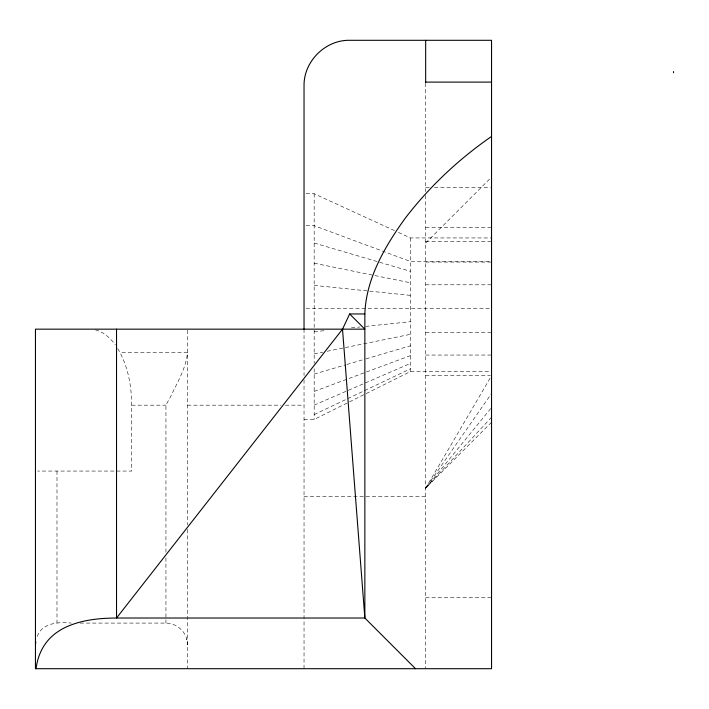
<?xml version="1.0" encoding="UTF-8"?>
<svg xmlns="http://www.w3.org/2000/svg" width="709" height="709" viewBox="0 0 709 709"><rect width="100%" height="100%" fill="white"/><g stroke="black" fill="none" stroke-linecap="round" stroke-linejoin="round"><path stroke-width="0.53" stroke-dasharray="3.54 2.66" d="M117.712 348.615C128.01 365.481 131.466 385.661 131.741 405.176L131.741 471.06L37.666 471.06M37.258 636.452C42.15 622.626 59.015 621.82 71.299 623.087M165.941 552.293L165.941 405.176L171.516 394.833C177.95 381.15 186.254 367.705 187.486 352.258L119.874 352.258M491.55 422.236L425.666 488.111L490.991 376.692M491.55 417.264L425.666 488.111L491.55 393.495M425.666 488.111L491.55 407.551M425.666 243.01L489.999 178.677M304.037 419.436L314.176 419.436L410.458 371.551L490.451 371.56M314.176 414.588L410.458 368.795M314.176 405.114L410.458 363.407M314.176 391.412L410.458 355.626M314.176 374.086L345.921 364.754M346.976 364.453L364.967 359.153M366.021 358.851L410.458 345.788M314.176 353.906L322.834 352.134M327.159 351.265L410.458 334.32M314.176 331.741L325.121 330.589M351.38 327.868L360.128 326.955M365.605 326.388L410.458 321.718M425.666 187.265L430.053 187.265M434.449 187.265L490.451 187.265M306.066 193.743L314.176 193.743L394.417 230.576M306.066 225.701L314.176 225.701L410.458 261.479L491.55 261.479M425.666 227.571L491.55 227.571M398.423 232.41L410.458 237.94L491.55 237.94M425.666 241.37L491.55 241.37M425.666 262.064L491.55 262.064M425.666 284.788L491.55 284.796M306.066 308.557L491.55 308.557M425.666 332.326L491.55 332.326M425.666 355.049L491.55 355.049M425.666 375.743L490.451 375.743M131.741 405.176L165.941 405.176M187.486 405.176L280.95 405.176M285.346 405.176L304.037 405.176M304.037 496.397L425.666 496.397M425.666 597.749L491.55 597.749M80.099 623.087L165.941 623.087C175.469 623.14 184.234 629.867 186.751 639.057M314.176 285.373L410.458 295.387M314.176 263.207L410.458 282.794M314.176 243.019L410.458 271.325M95.334 329.809C103.7 332.007 110.338 338.051 115.354 344.866M187.353 643.737L187.486 644.632L186.733 639.013L186.857 639.872M425.666 83.21L425.666 191.652M425.666 195.383L425.666 668.702M410.458 237.94L410.458 371.56M314.176 193.743L314.176 363.469M314.176 368.769L314.176 419.436M304.037 329.162L304.037 375.433M304.037 379.838L304.037 668.702M187.486 330.261L187.486 525.023M187.486 529.455L187.486 668.702M165.941 557.823L165.941 618.665M165.941 619.772L165.941 623.087M56.986 471.06L56.986 623.087"/><path stroke-width="1.06" d="M415.527 668.702L364.851 618.018L364.851 313.954C366.066 278.575 384.783 246.723 404.883 218.682C429.158 186.884 458.661 159.171 491.55 136.438M36.106 668.702C37.471 656.569 42.753 644.703 51.872 636.416A59.272 41.911 0 0 1 64.643 627.749C80.711 619.941 98.897 618.142 116.533 618.018L364.851 618.018L342.518 329.162L349.652 313.954L364.851 313.954M35.45 644.632L35.813 641.84M342.518 329.162L116.533 618.018L116.533 329.162M425.666 82.102L491.55 82.102M349.652 313.954L364.851 329.162L35.45 329.162L35.45 668.702L491.55 668.702L491.55 40.298L349.652 40.298C325.263 39.837 303.576 61.532 304.037 85.913L304.037 329.534M673.55 71.529L673.55 72.761M425.666 40.298L425.666 82.395"/></g></svg>
